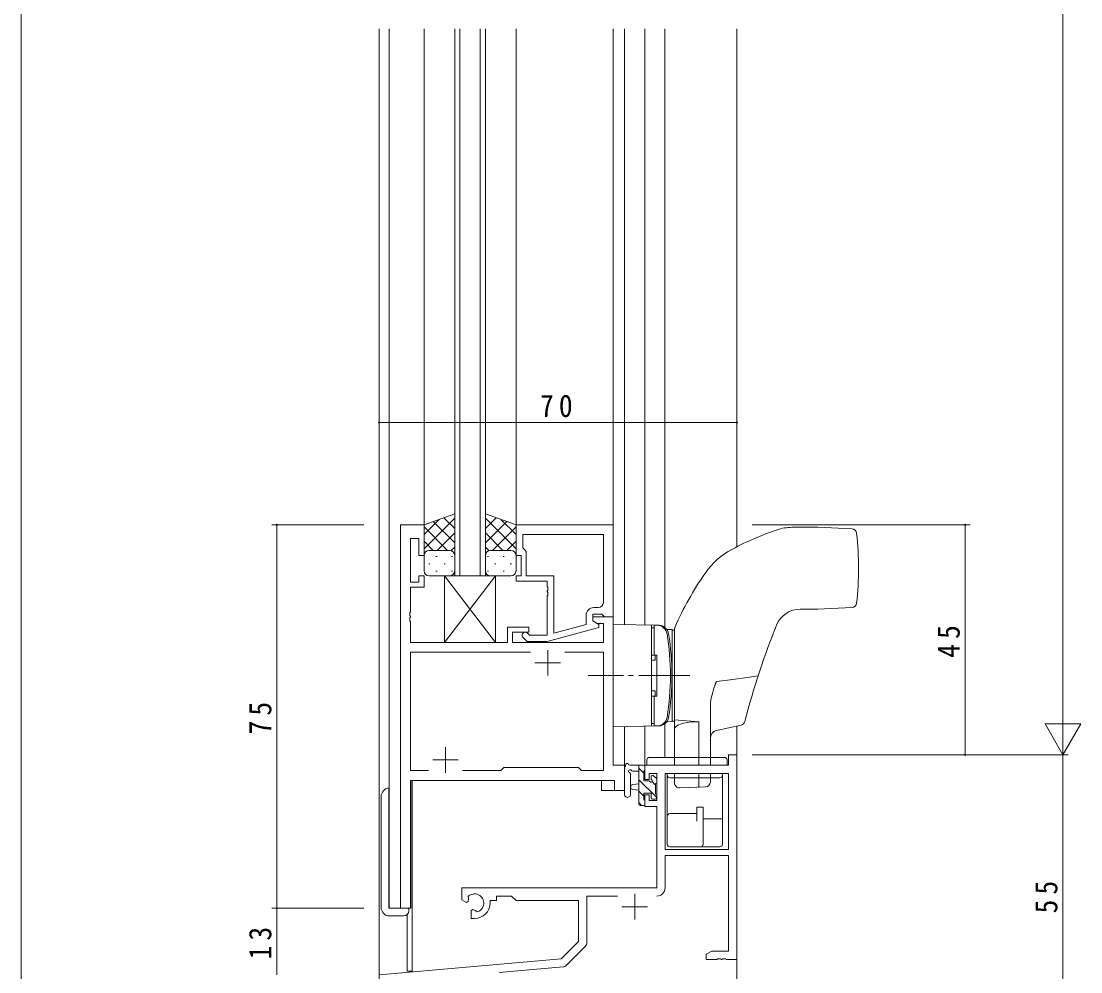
# Model space of a CAD drawing. Units: millimetres on the paper. Extents: x -397 to 397, y -282 to 282.
# Drawn here: x -393.9 to -186.6, y -183.1 to 2.8 of the extents above; entities that cross this region are included whole.
import ezdxf

# ---------------------------------------------------------------- set-up
doc = ezdxf.new("R2010")
doc.units = ezdxf.units.MM
doc.linetypes.add('USER2', pattern=[13, 10, -1, 1, -1])
for name, color, linetype, lineweight in [('0-1_YKK_ZWAK', 7, 'Continuous', 18), ('0-3_YKK_11', 7, 'Continuous', 18), ('0-4_YKK_12', 2, 'Continuous', 18), ('0-5_YKK_13', 4, 'Continuous', 18), ('0-6_YKK_D', 6, 'Continuous', 18)]:
    doc.layers.add(name, color=color, linetype=linetype, lineweight=lineweight)
doc.styles.add('ＭＳ ゴシック', font='')
doc.styles.get('ＭＳ ゴシック').set_extended_font_data('MS Gothic')

msp = doc.modelspace()

# ---------------------------------------------------------------- linework, layer by layer
at = {"layer": '0-1_YKK_ZWAK'}
msp.add_line((-393.908, -245.688), (-393.908, 279.312), dxfattribs=at)
at = {"layer": '0-3_YKK_11'}
for p, q in [((-315.108, -95.688), (-319.708, -95.688)), ((-319.708, -95.688), (-319.708, -170.688)), ((-315.108, -101.688), (-315.108, -95.688)), ((-297.108, -95.688), (-297.108, -101.688)), ((-278.108, -95.688), (-297.108, -95.688)), ((-278.108, -113.688), (-278.108, -95.688)), ((-317.778, -98.388), (-316.108, -98.388)), ((-317.778, -106.888), (-317.778, -98.388)), ((-316.108, -98.388), (-316.108, -101.688)), ((-295.808, -97.618), (-280.038, -97.618)), ((-295.808, -100.188), (-295.808, -97.618)), ((-295.808, -97.618), (-280.038, -97.618)), ((-280.038, -97.618), (-280.038, -110.888)), ((-295.608, -100.388), (-295.808, -100.188)), ((-295.108, -100.888), (-295.608, -100.388)), ((-295.108, -105.688), (-295.108, -100.888)), ((-316.108, -101.688), (-315.108, -101.688)), ((-297.108, -101.688), (-296.108, -101.688)), ((-296.108, -101.688), (-296.108, -105.688)), ((-316.108, -105.688), (-316.108, -106.888)), ((-315.108, -105.688), (-316.108, -105.688)), ((-315.108, -107.888), (-315.108, -105.688)), ((-297.108, -105.688), (-297.108, -106.688)), ((-296.108, -105.688), (-297.108, -105.688)), ((-289.708, -105.688), (-295.108, -105.688)), ((-289.708, -116.896), (-289.708, -105.688)), ((-316.108, -106.888), (-317.778, -106.888)), ((-297.108, -106.688), (-291.008, -106.688)), ((-291.008, -106.688), (-291.008, -107.729)), ((-291.008, -107.729), (-290.888, -107.913)), ((-317.778, -107.888), (-315.108, -107.888)), ((-317.778, -112.729), (-317.778, -107.888)), ((-290.888, -108.463), (-291.008, -108.646)), ((-291.008, -108.646), (-291.008, -108.729)), ((-291.008, -108.729), (-290.888, -108.913)), ((-290.888, -109.463), (-291.008, -109.646)), ((-291.008, -109.646), (-291.008, -117.288)), ((-290.888, -107.913), (-290.888, -108.463)), ((-290.888, -108.913), (-290.888, -109.463)), ((-281.038, -111.888), (-281.908, -111.888)), ((-317.898, -112.913), (-317.778, -112.729)), ((-317.898, -113.463), (-317.898, -112.913)), ((-317.778, -113.646), (-317.898, -113.463)), ((-317.898, -113.913), (-317.778, -113.729)), ((-317.898, -114.463), (-317.898, -113.913)), ((-317.778, -113.729), (-317.778, -113.646)), ((-283.408, -113.388), (-283.408, -115.208)), ((-282.108, -113.188), (-280.308, -113.188)), ((-282.108, -114.488), (-282.108, -113.188)), ((-282.108, -113.688), (-282.108, -114.488)), ((-278.108, -113.688), (-282.108, -113.688)), ((-280.308, -113.188), (-280.108, -113.388)), ((-280.108, -113.388), (-279.808, -113.688)), ((-279.808, -113.688), (-278.108, -113.688)), ((-278.108, -142.688), (-278.108, -113.688)), ((-317.778, -114.646), (-317.898, -114.463)), ((-317.778, -118.688), (-317.778, -114.646)), ((-298.808, -115.688), (-298.808, -118.688)), ((-294.608, -115.688), (-298.808, -115.688)), ((-294.608, -116.688), (-294.608, -115.688)), ((-291.012, -118.488), (-280.908, -115.78)), ((-283.408, -115.208), (-289.708, -116.896)), ((-280.908, -115.18), (-282.108, -114.488)), ((-282.108, -114.488), (-281.242, -114.988)), ((-281.242, -114.988), (-280.038, -114.988)), ((-280.908, -115.78), (-280.908, -115.18)), ((-280.038, -114.988), (-280.038, -118.688)), ((-297.808, -116.688), (-294.608, -116.688)), ((-297.808, -118.688), (-297.808, -116.688)), ((-295.732, -117.712), (-294.957, -118.488)), ((-294.46, -117.288), (-294.884, -116.863)), ((-291.008, -117.288), (-294.46, -117.288)), ((-298.808, -118.688), (-317.778, -118.688)), ((-280.038, -118.688), (-297.808, -118.688)), ((-294.957, -118.488), (-291.012, -118.488)), ((-290.908, -120.188), (-290.908, -125.188)), ((-294.259, -120.618), (-317.778, -120.618)), ((-317.778, -120.618), (-317.778, -143.758)), ((-294.259, -120.618), (-317.778, -120.618)), ((-280.038, -120.618), (-287.558, -120.618)), ((-280.038, -143.758), (-280.038, -120.618)), ((-293.408, -122.688), (-288.408, -122.688)), ((-310.908, -139.188), (-310.908, -144.188)), ((-255.538, -140.688), (-255.538, -142.688)), ((-253.908, -140.688), (-255.538, -140.688)), ((-253.908, -180.688), (-253.908, -140.688)), ((-313.408, -141.688), (-308.408, -141.688)), ((-275.908, -142.688), (-278.108, -142.688)), ((-275.908, -147.688), (-275.908, -142.688)), ((-271.908, -142.688), (-271.908, -145.488)), ((-255.538, -142.688), (-271.908, -142.688)), ((-317.778, -143.758), (-314.259, -143.758)), ((-307.558, -143.758), (-300.078, -143.758)), ((-300.078, -143.758), (-299.508, -143.188)), ((-299.508, -143.188), (-284.908, -143.188)), ((-284.908, -143.188), (-284.338, -143.758)), ((-284.338, -143.758), (-280.038, -143.758)), ((-271.108, -144.318), (-269.608, -144.318)), ((-271.108, -145.488), (-271.108, -144.318)), ((-269.608, -144.318), (-269.608, -149.588)), ((-267.978, -144.318), (-267.978, -159.188)), ((-255.538, -144.318), (-267.978, -144.318)), ((-267.978, -144.318), (-267.978, -159.188)), ((-255.538, -159.188), (-255.538, -144.318)), ((-317.778, -145.688), (-277.838, -145.688)), ((-317.778, -170.688), (-317.778, -145.688)), ((-277.838, -145.688), (-277.838, -147.688)), ((-271.908, -145.488), (-271.108, -145.488)), ((-277.838, -147.688), (-275.908, -147.688)), ((-271.908, -148.488), (-271.908, -150.788)), ((-271.108, -148.488), (-271.908, -148.488)), ((-271.108, -149.588), (-271.108, -148.488)), ((-271.908, -150.788), (-269.608, -150.788)), ((-269.608, -149.588), (-271.108, -149.588)), ((-269.608, -150.788), (-269.608, -166.688)), ((-267.978, -159.188), (-255.538, -159.188)), ((-267.978, -160.388), (-255.538, -160.388)), ((-267.978, -166.718), (-267.978, -160.388)), ((-255.538, -160.388), (-255.538, -179.058)), ((-307.708, -166.688), (-307.708, -169.053)), ((-269.608, -166.688), (-307.708, -166.688)), ((-307.708, -169.053), (-306.808, -169.572)), ((-306.808, -169.572), (-306.458, -169.37)), ((-306.435, -168.865), (-306.473, -168.407)), ((-306.458, -169.37), (-306.435, -168.865)), ((-302.208, -169.188), (-300.908, -169.188)), ((-302.208, -169.688), (-302.208, -169.188)), ((-300.908, -168.318), (-297.978, -168.318)), ((-300.908, -169.188), (-300.908, -168.318)), ((-297.978, -168.318), (-297.108, -169.188)), ((-297.108, -169.188), (-284.908, -169.188)), ((-284.908, -169.188), (-284.908, -177.188)), ((-283.278, -168.318), (-277.259, -168.318)), ((-283.278, -177.449), (-283.278, -168.318)), ((-273.908, -167.888), (-273.908, -172.888)), ((-319.708, -170.688), (-317.778, -170.688)), ((-305.558, -170.929), (-305.908, -171.131)), ((-305.908, -171.131), (-305.908, -172.688)), ((-305.109, -171.161), (-305.558, -170.929)), ((-304.731, -171.423), (-305.109, -171.161)), ((-276.408, -170.388), (-271.408, -170.388)), ((-305.908, -172.688), (-305.208, -172.688)), ((-284.908, -177.188), (-288.292, -180.572)), ((-287.302, -181.886), (-283.571, -178.156)), ((-258.817, -179.058), (-259.908, -179.688)), ((-259.908, -179.688), (-259.908, -180.688)), ((-255.538, -179.058), (-258.817, -179.058)), ((-288.292, -180.572), (-323.908, -183.688)), ((-300.389, -183.266), (-287.922, -182.175)), ((-259.908, -180.688), (-257.866, -180.688)), ((-257.866, -180.688), (-257.683, -180.568)), ((-257.683, -180.568), (-257.133, -180.568)), ((-257.133, -180.568), (-256.95, -180.688)), ((-256.95, -180.688), (-256.866, -180.688)), ((-256.866, -180.688), (-256.683, -180.568)), ((-256.683, -180.568), (-256.133, -180.568)), ((-256.133, -180.568), (-255.95, -180.688)), ((-255.95, -180.688), (-253.908, -180.688))]:
    msp.add_line(p, q, dxfattribs=at)
for centre, radius, start, end in [((-281.908, -113.388), 1.5, 90.00001, 179.99999), ((-281.038, -110.888), 1, 270.00001, 359.99999), ((-295.308, -117.288), 0.6, 44.99999, 225.00001), ((-269.578, -166.718), 1.6, 270.00001, 359.99999), ((-305.208, -169.688), 1.8, 285.36688, 134.63312), ((-305.208, -169.688), 3, 270.00001, 359.99999), ((-284.278, -177.449), 1, 315, 359.99999), ((-288.009, -181.179), 1, 275, 315.00002)]:
    msp.add_arc(centre, radius, start, end, dxfattribs=at)
at = {"layer": '0-4_YKK_12'}
for p, q in [((-323.908, 1.312), (-323.908, -195.688)), ((-321.908, 1.312), (-321.908, -170.688)), ((-315.108, -95.688), (-315.108, 1.312)), ((-309.108, -105.688), (-309.108, 1.312)), ((-308.108, 1.312), (-308.108, -105.688)), ((-304.108, -105.688), (-304.108, 1.312)), ((-303.108, 1.312), (-303.108, -105.688)), ((-297.108, -95.688), (-297.108, 1.312)), ((-278.108, -95.988), (-278.108, 1.312)), ((-275.908, -115.226), (-275.908, 1.312)), ((-271.908, 1.312), (-271.908, -115.296)), ((-268.008, 1.312), (-268.008, -115.775)), ((-253.908, 1.312), (-253.908, -99.979)), ((-315.108, -95.688), (-319.708, -95.688)), ((-319.708, -170.688), (-319.708, -95.688)), ((-278.408, -113.688), (-278.108, -113.688)), ((-278.108, -113.688), (-278.108, -142.686)), ((-268.008, -134.601), (-268.008, -141.188)), ((-275.908, -147.688), (-275.908, -135.149)), ((-271.908, -135.079), (-271.908, -142.688)), ((-253.908, -135.044), (-253.908, -195.688)), ((-278.108, -142.686), (-275.908, -142.686)), ((-268.008, -142.688), (-271.908, -142.688)), ((-317.708, -145.688), (-280.408, -145.688)), ((-317.708, -170.688), (-317.708, -145.688)), ((-317.408, -145.688), (-317.408, -182.988)), ((-280.408, -147.688), (-280.408, -145.688)), ((-280.408, -147.688), (-275.908, -147.688)), ((-321.908, -170.688), (-317.708, -170.688)), ((-318.408, -171.907), (-318.408, -182.988)), ((-317.408, -182.988), (-318.408, -182.988))]:
    msp.add_line(p, q, dxfattribs=at)
at = {"layer": '0-5_YKK_13'}
for p, q in [((-309.11, -93.545), (-315.11, -95.688)), ((-315.11, -100.419), (-309.11, -94.419)), ((-315.11, -97.591), (-312.149, -94.63)), ((-309.11, -99.239), (-313.306, -95.043)), ((-309.11, -96.411), (-311.222, -94.299)), ((-309.11, -101.909), (-309.11, -93.545)), ((-303.112, -93.545), (-297.112, -95.688)), ((-303.112, -101.909), (-303.112, -93.545)), ((-303.112, -96.411), (-301, -94.299)), ((-297.112, -100.419), (-303.112, -94.419)), ((-303.112, -99.239), (-298.916, -95.043)), ((-297.112, -97.591), (-300.073, -94.63)), ((-315.11, -95.688), (-315.11, -101.688)), ((-310.49, -100.688), (-315.11, -96.068)), ((-312.55, -100.688), (-309.11, -97.248)), ((-299.672, -100.688), (-303.112, -97.248)), ((-301.732, -100.688), (-297.112, -96.068)), ((-297.112, -95.688), (-297.112, -101.688)), ((-238.108, -96.188), (-243.139, -96.188)), ((-231.451, -96.478), (-238.108, -96.188)), ((-313.318, -100.688), (-315.11, -98.896)), ((-298.904, -100.688), (-297.112, -98.896)), ((-314.11, -100.688), (-310.51, -100.688)), ((-313.71, -100.688), (-310.11, -100.688)), ((-309.778, -100.744), (-309.11, -100.076)), ((-302.444, -100.744), (-303.112, -100.076)), ((-298.512, -100.688), (-302.112, -100.688)), ((-298.112, -100.688), (-301.712, -100.688)), ((-315.11, -104.688), (-315.11, -101.688)), ((-314.19, -103.324), (-313.99, -103.324)), ((-312.775, -101.909), (-312.575, -101.909)), ((-311.16, -103.324), (-310.96, -103.324)), ((-309.745, -101.909), (-309.545, -101.909)), ((-309.11, -101.688), (-309.11, -104.688)), ((-303.112, -101.688), (-303.112, -104.688)), ((-302.477, -101.909), (-302.677, -101.909)), ((-301.062, -103.324), (-301.262, -103.324)), ((-299.447, -101.909), (-299.647, -101.909)), ((-298.032, -103.324), (-298.232, -103.324)), ((-297.112, -104.688), (-297.112, -101.688)), ((-310.11, -105.688), (-314.11, -105.688)), ((-312.775, -104.739), (-312.575, -104.739)), ((-311.108, -105.688), (-311.108, -118.688)), ((-311.108, -105.688), (-301.108, -105.688)), ((-311.108, -105.688), (-301.108, -118.688)), ((-301.108, -105.688), (-311.108, -118.688)), ((-309.745, -104.739), (-309.545, -104.739)), ((-302.477, -104.739), (-302.677, -104.739)), ((-302.112, -105.688), (-298.112, -105.688)), ((-301.108, -118.688), (-301.108, -105.688)), ((-299.447, -104.739), (-299.647, -104.739)), ((-238.108, -112.188), (-231.451, -111.897)), ((-238.108, -112.188), (-241.513, -112.188)), ((-278.108, -115.188), (-269.215, -115.343)), ((-270.608, -135.039), (-270.608, -115.336)), ((-270.608, -115.837), (-270.608, -121.188)), ((-270.108, -115.837), (-270.608, -115.837)), ((-270.108, -115.34), (-269.56, -115.34)), ((-270.108, -115.34), (-270.108, -121.188)), ((-267.51, -116.172), (-266.608, -116.188)), ((-266.608, -116.188), (-266.608, -134.188)), ((-266.608, -116.288), (-266.608, -134.088)), ((-266.108, -116.288), (-266.608, -116.288)), ((-266.108, -142.688), (-266.108, -116.074)), ((-311.108, -118.688), (-301.108, -118.688)), ((-270.608, -121.188), (-269.608, -121.188)), ((-269.928, -122.188), (-270.608, -122.188)), ((-269.928, -122.188), (-269.928, -121.188)), ((-269.608, -129.188), (-269.608, -121.188)), ((-257.977, -126.469), (-257.953, -126.421)), ((-257.953, -126.421), (-257.936, -126.391)), ((-257.936, -126.391), (-257.916, -126.365)), ((-257.916, -126.365), (-257.907, -126.358)), ((-257.907, -126.358), (-257.897, -126.354)), ((-257.897, -126.354), (-254.72, -125.94)), ((-254.72, -125.94), (-251.914, -125.56)), ((-251.914, -125.56), (-249.772, -125.265)), ((-269.928, -128.188), (-270.608, -128.188)), ((-269.928, -129.188), (-269.928, -128.188)), ((-258.837, -129.158), (-258.653, -128.441)), ((-258.653, -128.441), (-258.419, -127.679)), ((-258.419, -127.679), (-258.25, -127.185)), ((-258.25, -127.185), (-258.136, -126.87)), ((-258.136, -126.87), (-258.06, -126.672)), ((-258.06, -126.672), (-258.01, -126.547)), ((-258.01, -126.547), (-257.977, -126.469)), ((-270.608, -129.188), (-270.608, -134.538)), ((-270.608, -129.188), (-269.608, -129.188)), ((-270.108, -129.188), (-270.108, -135.036)), ((-259.074, -130.604), (-258.981, -129.883)), ((-258.981, -129.883), (-258.837, -129.158)), ((-259.108, -131.325), (-259.074, -130.604)), ((-259.108, -142.688), (-259.108, -131.325)), ((-270.108, -134.538), (-270.608, -134.538)), ((-267.51, -134.203), (-266.608, -134.188)), ((-266.608, -134.088), (-266.108, -134.088)), ((-261.345, -134.259), (-266.108, -133.842)), ((-264.942, -134.66), (-265.437, -134.881)), ((-264.339, -134.479), (-264.942, -134.66)), ((-263.65, -134.344), (-264.339, -134.479)), ((-262.902, -134.261), (-263.65, -134.344)), ((-262.124, -134.232), (-262.902, -134.261)), ((-261.345, -134.259), (-262.124, -134.232)), ((-261.345, -142.688), (-261.345, -134.259)), ((-270.108, -135.036), (-269.56, -135.036)), ((-266.032, -135.404), (-266.108, -135.688)), ((-265.805, -135.132), (-266.032, -135.404)), ((-265.437, -134.881), (-265.805, -135.132)), ((-257.931, -135.929), (-253.11, -134.868)), ((-272.208, -142.688), (-274.889, -142.688)), ((-273.108, -142.688), (-273.108, -150.288)), ((-271.908, -143.588), (-271.908, -142.988)), ((-271.538, -142.688), (-271.538, -141.688)), ((-271.538, -142.688), (-255.838, -142.688)), ((-271.038, -141.188), (-256.338, -141.188)), ((-255.838, -141.688), (-255.838, -142.688)), ((-275.908, -148.416), (-275.908, -143.253)), ((-274.708, -148.416), (-274.705, -144.455)), ((-274.289, -143.888), (-273.108, -143.888)), ((-272.108, -144.304), (-273.108, -143.304)), ((-272.108, -145.788), (-272.108, -143.788)), ((-270.708, -144.988), (-270.708, -145.327)), ((-269.696, -145.276), (-270.196, -144.776)), ((-267.538, -144.318), (-267.538, -158.188)), ((-266.108, -146.152), (-266.108, -144.318)), ((-261.345, -147.056), (-261.345, -144.318)), ((-259.108, -145.978), (-259.108, -144.318)), ((-256.738, -144.318), (-256.738, -158.188)), ((-273.108, -146.388), (-274.253, -146.49)), ((-269.608, -149.049), (-273.108, -145.549)), ((-271.169, -145.788), (-272.108, -145.788)), ((-269.808, -146.604), (-270.495, -145.918)), ((-269.808, -148.388), (-269.808, -146.288)), ((-269.608, -146.088), (-269.608, -145.488)), ((-267.038, -145.188), (-257.238, -145.188)), ((-265.073, -147.152), (-260.073, -146.977)), ((-323.503, -163.809), (-323.503, -148.809)), ((-323.064, -147.748), (-322.796, -147.481)), ((-322.089, -147.188), (-322.003, -147.188)), ((-321.908, -147.188), (-322.003, -147.188)), ((-322.003, -147.188), (-322.003, -148.188)), ((-322.003, -148.188), (-322.003, -161.188)), ((-273.108, -147.588), (-274.253, -147.486)), ((-272.108, -148.795), (-273.108, -147.795)), ((-272.108, -148.188), (-270.708, -148.188)), ((-272.108, -149.488), (-272.108, -148.188)), ((-270.708, -148.188), (-270.708, -149.088)), ((-269.608, -149.088), (-269.608, -148.588)), ((-272.56, -150.588), (-273.108, -150.04)), ((-272.808, -150.588), (-272.208, -150.588)), ((-271.908, -150.288), (-271.908, -149.688)), ((-270.408, -149.388), (-269.908, -149.388)), ((-260.538, -150.936), (-260.538, -158.188)), ((-261.738, -152.188), (-267.038, -152.188)), ((-256.738, -153.231), (-260.538, -153.231)), ((-267.038, -158.688), (-257.238, -158.688)), ((-322.003, -162.188), (-322.003, -163.188)), ((-322.003, -163.188), (-322.003, -170.688)), ((-323.503, -170.516), (-323.503, -163.809)), ((-323.503, -170.566), (-323.503, -170.516)), ((-322.95, -171.741), (-323.064, -171.627)), ((-322.796, -171.895), (-322.95, -171.741)), ((-319.103, -170.688), (-322.003, -170.688)), ((-318.103, -170.773), (-318.103, -171.188)), ((-321.977, -172.188), (-322.089, -172.188)), ((-319.103, -172.188), (-321.977, -172.188))]:
    msp.add_line(p, q, dxfattribs=at)
at = {"layer": '0-5_YKK_13', "linetype": 'USER2'}
msp.add_line((-263.108, -125.188), (-283.038, -125.188), dxfattribs=at)
msp.add_line((-263.108, -125.188), (-283.038, -125.188), dxfattribs=at)
at = {"layer": '0-5_YKK_13'}
for points in [[(-278.108, -115.188), (-278.108, -135.188), (-269.215, -135.032)], [(-260.538, -150.936), (-261.738, -150.936), (-261.738, -153.688)], [(-322.003, -161.188), (-322.003, -161.48), (-322.003, -162.144), (-322.003, -162.188)], [(-319.103, -170.688), (-318.103, -170.688), (-318.103, -170.773)]]:
    msp.add_lwpolyline(points, dxfattribs=at)
for centre, radius, start, end in [((-226.765, -153.488), 60, 108.72705, 117.86452), ((-243.139, -105.188), 9, 90, 108.72705), ((-231.494, -97.477), 1, 6.58665, 87.5), ((-289.608, -104.188), 59.5, 353.41335, 6.58665), ((-314.11, -101.688), 1, 90, 180), ((-314.11, -101.688), 1, 90, 180), ((-310.11, -101.688), 1, 360, 90), ((-310.11, -101.688), 1, 360, 90), ((-302.112, -101.688), 1, 90, 180), ((-302.112, -101.688), 1, 90, 180), ((-298.112, -101.688), 1, 360, 90), ((-298.112, -101.688), 1, 360, 90), ((-247.797, -113.705), 15, 117.86452, 145.41351), ((-314.11, -104.688), 1, 180, 270), ((-310.11, -104.688), 1, 270, 360), ((-302.112, -104.688), 1, 180, 270), ((-298.112, -104.688), 1, 270, 360), ((-206.633, -142.088), 65, 145.41351, 156.01734), ((-231.494, -110.898), 1, 272.5, 353.41335), ((-241.513, -117.188), 5, 90, 157.96077), ((-269.56, -117.34), 2, 9.31215, 90), ((-269.25, -117.343), 2, 9.30873, 89), ((-265.108, -116.074), 1, 156.01734, 180), ((-107.108, -171.598), 150, 157.82105, 165.53961), ((-267.505, -115.922), 0.25, 219.15251, 269), ((-317.42, -125.188), 50.5, 350.68785, 9.31215), ((-317.111, -125.188), 50.5, 350.69127, 9.30873), ((-269.56, -133.036), 2, 270, 350.68785), ((-269.25, -133.033), 2, 271, 350.69127), ((-267.505, -134.453), 0.25, 91, 140.84749), ((-253.325, -133.891), 1, 282.40741, 345.53961), ((-257.608, -137.394), 1.5, 102.40741, 180), ((-275.998, -142.797), 0.3, 310.52878, 10.52878), ((-275.408, -142.688), 0.3, 30, 190.52878), ((-274.889, -142.388), 0.3, 210, 270), ((-272.208, -142.988), 0.3, 0, 90), ((-271.038, -141.688), 0.5, 90, 180), ((-256.338, -141.688), 0.5, 0, 90), ((-275.608, -143.253), 0.3, 130.52878, 180), ((-274.808, -143.888), 0.3, 30, 250.81024), ((-275.005, -144.454), 0.3, 359.95977, 70.81024), ((-274.289, -143.588), 0.3, 210, 270), ((-272.108, -143.588), 0.2, 270, 0), ((-270.408, -144.988), 0.3, 45, 180), ((-267.038, -144.688), 0.5, 180, 270), ((-257.238, -144.688), 0.5, 270, 0), ((-274.208, -146.988), 0.5, 95.09207, 264.90793), ((-271.169, -146.088), 0.3, 33.05573, 90), ((-270.708, -145.788), 0.25, 213.05573, 56.94427), ((-270.408, -145.327), 0.3, 180, 236.94427), ((-269.808, -146.088), 0.2, 270, 0), ((-269.908, -145.488), 0.3, 0, 45), ((-265.108, -146.152), 1, 180, 272), ((-260.108, -145.978), 1, 272, 0), ((-322.003, -148.809), 1.5, 135, 180), ((-322.089, -148.188), 1, 90, 135), ((-275.308, -148.415), 0.6, 179.95977, 359.95977), ((-270.408, -149.088), 0.3, 180, 270), ((-269.908, -149.088), 0.3, 270, 0), ((-269.808, -148.588), 0.2, 0, 90), ((-272.808, -150.288), 0.3, 180, 270), ((-272.208, -150.288), 0.3, 270, 0), ((-272.108, -149.688), 0.2, 0, 90), ((-267.038, -152.688), 0.5, 90, 180), ((-267.038, -158.188), 0.5, 180, 270), ((-261.038, -158.188), 0.5, 270, 0), ((-257.238, -158.188), 0.5, 270, 0), ((-322.003, -170.566), 1.5, 180, 225), ((-322.089, -171.188), 1, 225, 270), ((-319.103, -171.188), 1, 270, 0)]:
    msp.add_arc(centre, radius, start, end, dxfattribs=at)
at = {"layer": '0-6_YKK_D'}
for p, q in [((-190.146, -133.688), (-190.146, 152.312)), ((-323.908, -92.688), (-323.908, -74.688)), ((-323.908, -75.688), (-253.908, -75.688)), ((-253.908, -92.688), (-253.908, -74.688)), ((-326.908, -95.688), (-344.908, -95.688)), ((-343.908, -95.688), (-343.908, -170.688)), ((-250.908, -95.688), (-208.261, -95.688)), ((-209.261, -140.688), (-209.261, -95.688)), ((-190.146, -140.688), (-190.146, -128.563)), ((-186.646, -134.625), (-193.646, -134.625)), ((-190.146, -140.688), (-193.646, -134.625)), ((-190.146, -140.688), (-186.646, -134.625)), ((-250.908, -140.688), (-189.146, -140.688)), ((-250.908, -140.688), (-208.261, -140.688)), ((-250.908, -140.688), (-189.146, -140.688)), ((-190.146, -195.688), (-190.146, -140.688)), ((-326.908, -170.688), (-344.908, -170.688)), ((-326.908, -170.688), (-344.908, -170.688)), ((-343.908, -183.688), (-343.908, -170.688))]:
    msp.add_line(p, q, dxfattribs=at)
for centre, start, end in [((-323.908, -75.688), 0, 180), ((-323.908, -75.688), 180, 0), ((-253.908, -75.688), 0, 180), ((-253.908, -75.688), 180, 0), ((-343.908, -95.688), 90, 270), ((-343.908, -95.688), 270, 90), ((-209.261, -95.688), 90, 270), ((-209.261, -95.688), 270, 90), ((-209.261, -140.688), 90, 270), ((-209.261, -140.688), 270, 90), ((-343.908, -170.688), 90, 270), ((-343.908, -170.688), 90, 270), ((-343.908, -170.688), 270, 90), ((-343.908, -170.688), 270, 90)]:
    msp.add_arc(centre, 0.106, start, end, dxfattribs=at)

# ---------------------------------------------------------------- texts
at = {"layer": '0-6_YKK_D', "color": 7, "insert": (-292.428, -74.688), "char_height": 4.399, "attachment_point": 7, "style": 'ＭＳ ゴシック'}
msp.add_mtext('\\T1.37;\\W0.9;70', dxfattribs=at)
at = {"layer": '0-6_YKK_D', "color": 7, "char_height": 4.399, "attachment_point": 7, "rotation": 90, "style": 'ＭＳ ゴシック'}
for s, insert in [('\\T1.37;\\W0.9;45', (-210.261, -121.708)), ('\\T1.37;\\W0.9;75', (-344.908, -136.708)), ('\\T1.37;\\W0.9;55', (-191.146, -171.708)), ('\\T1.37;\\W0.9;13', (-344.908, -180.708))]:
    msp.add_mtext(s, dxfattribs=dict(at, insert=insert))

doc.saveas('drawing.dxf')
